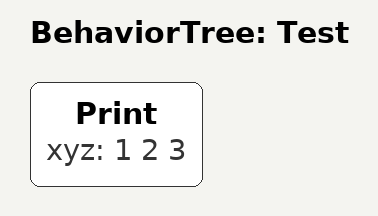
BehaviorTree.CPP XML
<root BTCPP_format="4">
  <BehaviorTree ID="Test">
      <!-- action_name is the name of the action server's action -->
      <Print xyz="1 2 3"/>
  </BehaviorTree>
</root>
